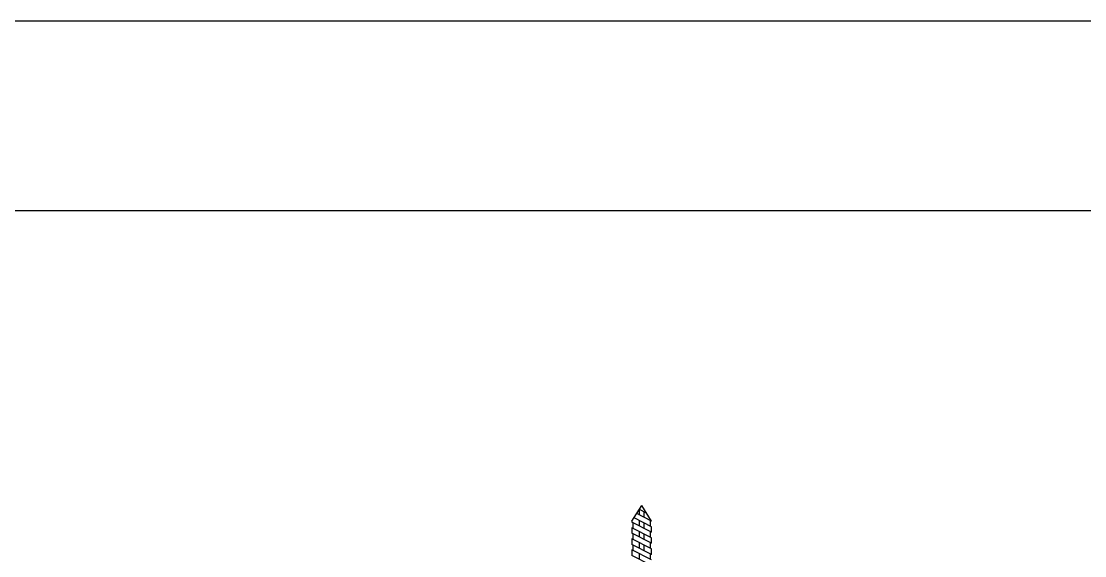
# Model space of a CAD drawing. Header units: millimetres. Extents: x -1985 to 969, y 203 to 500.
# Drawn here: x -1684.48 to -1657.52, y 477.29 to 490.83 of the extents above; entities that cross this region are included whole.
import ezdxf

# ---------------------------------------------------------------- set-up
doc = ezdxf.new("R2010")
doc.units = ezdxf.units.MM
doc.layers.add('ШПАЛА', color=7, linetype='Continuous')

msp = doc.modelspace()

# ---------------------------------------------------------------- linework, layer by layer
for p, q in [((-1581.498, 490.83), (-1984.569, 490.83)), ((-1586.297, 486.031), (-1965.375, 486.031))]:
    msp.add_line(p, q)
at = {"color": 7}
for p, q in [((-1669, 478.169), (-1668.752, 478.56)), ((-1668.5, 478.166), (-1668.88, 478.359)), ((-1668.634, 478.374), (-1668.812, 478.465)), ((-1668.5, 478.166), (-1668.753, 478.56)), ((-1669, 478.169), (-1669, 478.141)), ((-1668.5, 477.886), (-1669, 478.141)), ((-1668.5, 478.026), (-1668.947, 478.254)), ((-1668.5, 478.166), (-1668.53, 478.166)), ((-1668.5, 477.746), (-1669, 478.001)), ((-1669, 478.001), (-1668.97, 478.001)), ((-1669, 478.001), (-1669, 477.861)), ((-1668.5, 477.606), (-1669, 477.861)), ((-1668.5, 477.886), (-1668.53, 477.886)), ((-1668.5, 477.886), (-1668.5, 478.026)), ((-1668.5, 477.465), (-1669, 477.72)), ((-1669, 477.72), (-1668.97, 477.72)), ((-1669, 477.72), (-1669, 477.58)), ((-1668.5, 477.325), (-1669, 477.58)), ((-1668.5, 477.606), (-1668.53, 477.606)), ((-1668.5, 477.606), (-1668.5, 477.746)), ((-1668.5, 477.185), (-1669, 477.44)), ((-1669, 477.44), (-1668.97, 477.44)), ((-1669, 477.44), (-1669, 477.3)), ((-1668.5, 477.045), (-1669, 477.3)), ((-1668.5, 477.325), (-1668.53, 477.325)), ((-1668.5, 477.325), (-1668.5, 477.465))]:
    msp.add_line(p, q, dxfattribs=at)
at = {"layer": 'ШПАЛА', "color": 7}
for p, q in [((-1668.808, 478.323), (-1668.808, 478.463)), ((-1668.691, 478.263), (-1668.691, 478.403)), ((-1668.97, 477.985), (-1668.97, 478.125)), ((-1668.808, 478.042), (-1668.808, 478.182)), ((-1668.691, 477.983), (-1668.691, 478.123)), ((-1668.53, 478.041), (-1668.53, 478.181)), ((-1668.97, 477.705), (-1668.97, 477.845)), ((-1668.808, 477.762), (-1668.808, 477.902)), ((-1668.691, 477.703), (-1668.691, 477.843)), ((-1668.53, 477.761), (-1668.53, 477.901)), ((-1668.97, 477.425), (-1668.97, 477.565)), ((-1668.808, 477.482), (-1668.808, 477.622)), ((-1668.691, 477.422), (-1668.691, 477.562)), ((-1668.53, 477.481), (-1668.53, 477.621)), ((-1668.808, 477.202), (-1668.808, 477.342)), ((-1668.53, 477.2), (-1668.53, 477.341))]:
    msp.add_line(p, q, dxfattribs=at)

doc.saveas('drawing.dxf')
